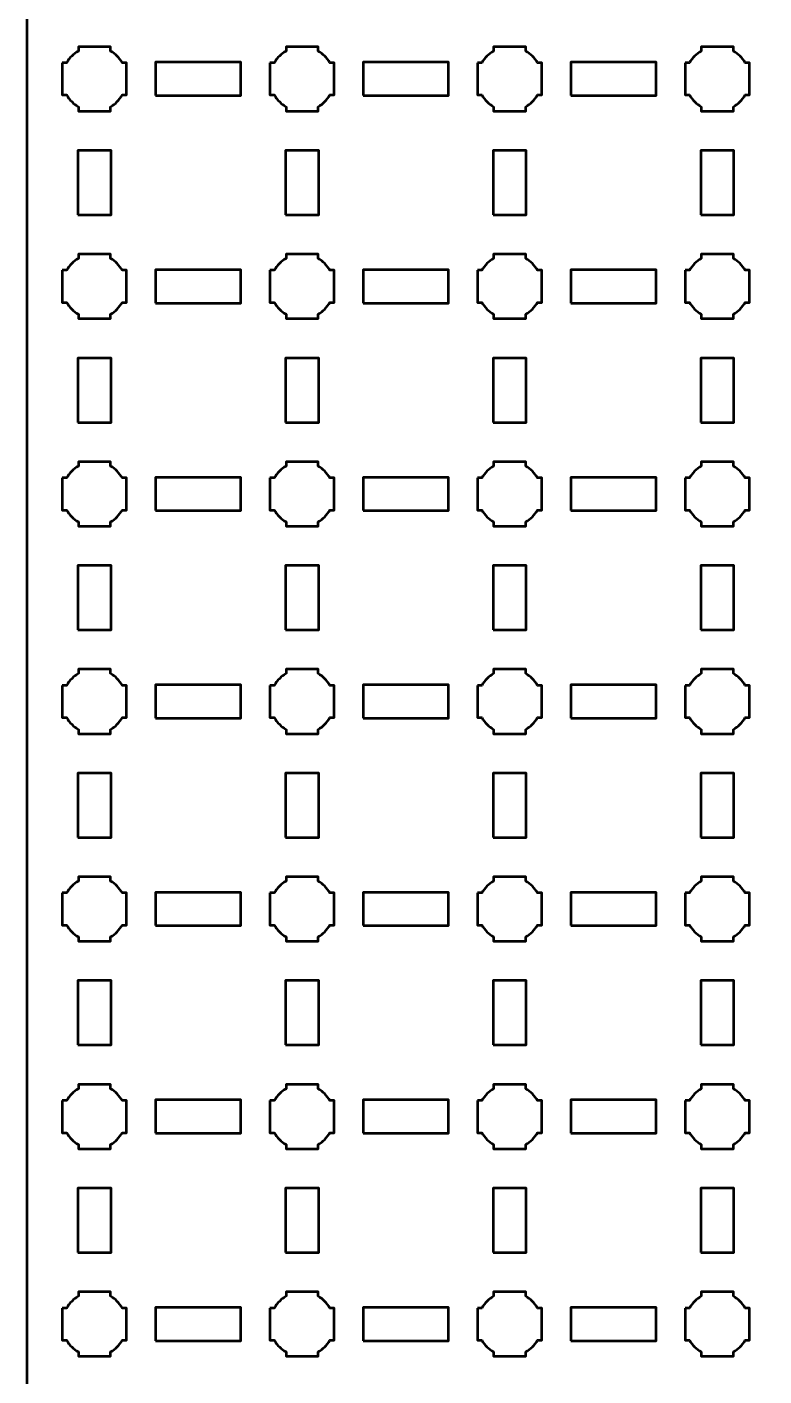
# Model space of a CAD drawing. Header units: centimetres. Extents: x -40.1 to 19.1, y -39.5 to 9.8.
# Drawn here: x -40.15 to -33.05, y -15.35 to -2.35 of the extents above; entities that cross this region are included whole.
import ezdxf

# ---------------------------------------------------------------- set-up
doc = ezdxf.new("R2010")
doc.units = ezdxf.units.CM
doc.header["$MEASUREMENT"] = 0
doc.layers.add('Layer 1', color=7, linetype='Continuous')

msp = doc.modelspace()

# ---------------------------------------------------------------- linework, layer by layer
at = {"layer": 'Layer 1', "color": 250, "lineweight": 53}
for points in [[(-38.91094, -3.01), (-38.08906, -3.01), (-38.08906, -2.69), (-38.91094, -2.69), (-38.91094, -3.01)], [(-36.91094, -3.01), (-36.08906, -3.01), (-36.08906, -2.69), (-36.91094, -2.69), (-36.91094, -3.01)], [(-34.91094, -3.01), (-34.08906, -3.01), (-34.08906, -2.69), (-34.91094, -2.69), (-34.91094, -3.01)], [(-39.66, -4.16), (-39.34, -4.16), (-39.34, -3.54), (-39.66, -3.54), (-39.66, -4.16)], [(-37.66, -4.16), (-37.34, -4.16), (-37.34, -3.54), (-37.66, -3.54), (-37.66, -4.16)], [(-35.66, -4.16), (-35.34, -4.16), (-35.34, -3.54), (-35.66, -3.54), (-35.66, -4.16)], [(-33.66, -4.16), (-33.34, -4.16), (-33.34, -3.54), (-33.66, -3.54), (-33.66, -4.16)], [(-38.91094, -5.01), (-38.08906, -5.01), (-38.08906, -4.69), (-38.91094, -4.69), (-38.91094, -5.01)], [(-36.91094, -5.01), (-36.08906, -5.01), (-36.08906, -4.69), (-36.91094, -4.69), (-36.91094, -5.01)], [(-34.91094, -5.01), (-34.08906, -5.01), (-34.08906, -4.69), (-34.91094, -4.69), (-34.91094, -5.01)], [(-39.66, -6.16), (-39.34, -6.16), (-39.34, -5.54), (-39.66, -5.54), (-39.66, -6.16)], [(-37.66, -6.16), (-37.34, -6.16), (-37.34, -5.54), (-37.66, -5.54), (-37.66, -6.16)], [(-35.66, -6.16), (-35.34, -6.16), (-35.34, -5.54), (-35.66, -5.54), (-35.66, -6.16)], [(-33.66, -6.16), (-33.34, -6.16), (-33.34, -5.54), (-33.66, -5.54), (-33.66, -6.16)], [(-38.91094, -7.01), (-38.08906, -7.01), (-38.08906, -6.69), (-38.91094, -6.69), (-38.91094, -7.01)], [(-36.91094, -7.01), (-36.08906, -7.01), (-36.08906, -6.69), (-36.91094, -6.69), (-36.91094, -7.01)], [(-34.91094, -7.01), (-34.08906, -7.01), (-34.08906, -6.69), (-34.91094, -6.69), (-34.91094, -7.01)], [(-39.66, -8.16), (-39.34, -8.16), (-39.34, -7.54), (-39.66, -7.54), (-39.66, -8.16)], [(-37.66, -8.16), (-37.34, -8.16), (-37.34, -7.54), (-37.66, -7.54), (-37.66, -8.16)], [(-35.66, -8.16), (-35.34, -8.16), (-35.34, -7.54), (-35.66, -7.54), (-35.66, -8.16)], [(-33.66, -8.16), (-33.34, -8.16), (-33.34, -7.54), (-33.66, -7.54), (-33.66, -8.16)], [(-38.91094, -9.01), (-38.08906, -9.01), (-38.08906, -8.69), (-38.91094, -8.69), (-38.91094, -9.01)], [(-36.91094, -9.01), (-36.08906, -9.01), (-36.08906, -8.69), (-36.91094, -8.69), (-36.91094, -9.01)], [(-34.91094, -9.01), (-34.08906, -9.01), (-34.08906, -8.69), (-34.91094, -8.69), (-34.91094, -9.01)], [(-39.66, -10.16), (-39.34, -10.16), (-39.34, -9.54), (-39.66, -9.54), (-39.66, -10.16)], [(-37.66, -10.16), (-37.34, -10.16), (-37.34, -9.54), (-37.66, -9.54), (-37.66, -10.16)], [(-35.66, -10.16), (-35.34, -10.16), (-35.34, -9.54), (-35.66, -9.54), (-35.66, -10.16)], [(-33.66, -10.16), (-33.34, -10.16), (-33.34, -9.54), (-33.66, -9.54), (-33.66, -10.16)], [(-38.91094, -11.01), (-38.08906, -11.01), (-38.08906, -10.69), (-38.91094, -10.69), (-38.91094, -11.01)], [(-36.91094, -11.01), (-36.08906, -11.01), (-36.08906, -10.69), (-36.91094, -10.69), (-36.91094, -11.01)], [(-34.91094, -11.01), (-34.08906, -11.01), (-34.08906, -10.69), (-34.91094, -10.69), (-34.91094, -11.01)], [(-39.66, -12.16), (-39.34, -12.16), (-39.34, -11.54), (-39.66, -11.54), (-39.66, -12.16)], [(-37.66, -12.16), (-37.34, -12.16), (-37.34, -11.54), (-37.66, -11.54), (-37.66, -12.16)], [(-35.66, -12.16), (-35.34, -12.16), (-35.34, -11.54), (-35.66, -11.54), (-35.66, -12.16)], [(-33.66, -12.16), (-33.34, -12.16), (-33.34, -11.54), (-33.66, -11.54), (-33.66, -12.16)], [(-38.91094, -13.01), (-38.08906, -13.01), (-38.08906, -12.69), (-38.91094, -12.69), (-38.91094, -13.01)], [(-36.91094, -13.01), (-36.08906, -13.01), (-36.08906, -12.69), (-36.91094, -12.69), (-36.91094, -13.01)], [(-34.91094, -13.01), (-34.08906, -13.01), (-34.08906, -12.69), (-34.91094, -12.69), (-34.91094, -13.01)], [(-39.66, -14.16), (-39.34, -14.16), (-39.34, -13.54), (-39.66, -13.54), (-39.66, -14.16)], [(-37.66, -14.16), (-37.34, -14.16), (-37.34, -13.54), (-37.66, -13.54), (-37.66, -14.16)], [(-35.66, -14.16), (-35.34, -14.16), (-35.34, -13.54), (-35.66, -13.54), (-35.66, -14.16)], [(-33.66, -14.16), (-33.34, -14.16), (-33.34, -13.54), (-33.66, -13.54), (-33.66, -14.16)], [(-38.91094, -15.01), (-38.08906, -15.01), (-38.08906, -14.69), (-38.91094, -14.69), (-38.91094, -15.01)], [(-36.91094, -15.01), (-36.08906, -15.01), (-36.08906, -14.69), (-36.91094, -14.69), (-36.91094, -15.01)], [(-34.91094, -15.01), (-34.08906, -15.01), (-34.08906, -14.69), (-34.91094, -14.69), (-34.91094, -15.01)]]:
    msp.add_lwpolyline(points, close=True, dxfattribs=at)
msp.add_open_spline([(-40.15, -39), (-40.15, -39), (-40.15, 9.3), (-40.15, 9.3), (-40.15, 9.3), (-40.15, 9.57609), (-39.92609, 9.8), (-39.65, 9.8), (-39.65, 9.8), (-39.65, 9.8), (18.65, 9.8), (18.65, 9.8), (18.65, 9.8), (18.92609, 9.8), (19.15, 9.57609), (19.15, 9.3), (19.15, 9.3), (19.15, 9.3), (19.15, -39), (19.15, -39), (19.15, -39), (19.15, -39.27609), (18.92609, -39.5), (18.65, -39.5), (18.65, -39.5), (18.65, -39.5), (-39.65, -39.5), (-39.65, -39.5), (-39.65, -39.5), (-39.92609, -39.5), (-40.15, -39.27609), (-40.15, -39)], degree=3, knots=[0, 0, 0, 0, 0.125, 0.125, 0.125, 0.125, 0.25, 0.25, 0.25, 0.25, 0.375, 0.375, 0.375, 0.375, 0.5, 0.5, 0.5, 0.5, 0.625, 0.625, 0.625, 0.625, 0.75, 0.75, 0.75, 0.75, 0.875, 0.875, 0.875, 0.875, 1, 1, 1, 1], dxfattribs=at)
at = {"layer": 'Layer 1', "lineweight": 53}
for points in [[(-39.81, -2.695), (-39.81, -2.695), (-39.76851, -2.695), (-39.76851, -2.695), (-39.76851, -2.695), (-39.74128, -2.64795), (-39.70205, -2.60872), (-39.655, -2.58149), (-39.655, -2.58149), (-39.655, -2.58149), (-39.655, -2.54), (-39.655, -2.54), (-39.655, -2.54), (-39.655, -2.54), (-39.5, -2.54), (-39.5, -2.54), (-39.5, -2.54), (-39.5, -2.54), (-39.345, -2.54), (-39.345, -2.54), (-39.345, -2.54), (-39.345, -2.54), (-39.345, -2.58149), (-39.345, -2.58149), (-39.345, -2.58149), (-39.29795, -2.60872), (-39.25872, -2.64795), (-39.23149, -2.695), (-39.23149, -2.695), (-39.23149, -2.695), (-39.19, -2.695), (-39.19, -2.695), (-39.19, -2.695), (-39.19, -2.695), (-39.19, -2.85), (-39.19, -2.85), (-39.19, -2.85), (-39.19, -2.85), (-39.19, -3.005), (-39.19, -3.005), (-39.19, -3.005), (-39.19, -3.005), (-39.23149, -3.005), (-39.23149, -3.005), (-39.23149, -3.005), (-39.25872, -3.05205), (-39.29795, -3.09128), (-39.345, -3.11851), (-39.345, -3.11851), (-39.345, -3.11851), (-39.345, -3.16), (-39.345, -3.16), (-39.345, -3.16), (-39.345, -3.16), (-39.5, -3.16), (-39.5, -3.16), (-39.5, -3.16), (-39.5, -3.16), (-39.655, -3.16), (-39.655, -3.16), (-39.655, -3.16), (-39.655, -3.16), (-39.655, -3.11851), (-39.655, -3.11851), (-39.655, -3.11851), (-39.70205, -3.09128), (-39.74128, -3.05205), (-39.76851, -3.005), (-39.76851, -3.005), (-39.76851, -3.005), (-39.81, -3.005), (-39.81, -3.005), (-39.81, -3.005), (-39.81, -3.005), (-39.81, -2.85), (-39.81, -2.85), (-39.81, -2.85), (-39.81, -2.85), (-39.81, -2.695), (-39.81, -2.695)], [(-37.81, -2.695), (-37.81, -2.695), (-37.76851, -2.695), (-37.76851, -2.695), (-37.76851, -2.695), (-37.74128, -2.64795), (-37.70205, -2.60872), (-37.655, -2.58149), (-37.655, -2.58149), (-37.655, -2.58149), (-37.655, -2.54), (-37.655, -2.54), (-37.655, -2.54), (-37.655, -2.54), (-37.5, -2.54), (-37.5, -2.54), (-37.5, -2.54), (-37.5, -2.54), (-37.345, -2.54), (-37.345, -2.54), (-37.345, -2.54), (-37.345, -2.54), (-37.345, -2.58149), (-37.345, -2.58149), (-37.345, -2.58149), (-37.29795, -2.60872), (-37.25872, -2.64795), (-37.23149, -2.695), (-37.23149, -2.695), (-37.23149, -2.695), (-37.19, -2.695), (-37.19, -2.695), (-37.19, -2.695), (-37.19, -2.695), (-37.19, -2.85), (-37.19, -2.85), (-37.19, -2.85), (-37.19, -2.85), (-37.19, -3.005), (-37.19, -3.005), (-37.19, -3.005), (-37.19, -3.005), (-37.23149, -3.005), (-37.23149, -3.005), (-37.23149, -3.005), (-37.25872, -3.05205), (-37.29795, -3.09128), (-37.345, -3.11851), (-37.345, -3.11851), (-37.345, -3.11851), (-37.345, -3.16), (-37.345, -3.16), (-37.345, -3.16), (-37.345, -3.16), (-37.5, -3.16), (-37.5, -3.16), (-37.5, -3.16), (-37.5, -3.16), (-37.655, -3.16), (-37.655, -3.16), (-37.655, -3.16), (-37.655, -3.16), (-37.655, -3.11851), (-37.655, -3.11851), (-37.655, -3.11851), (-37.70205, -3.09128), (-37.74128, -3.05205), (-37.76851, -3.005), (-37.76851, -3.005), (-37.76851, -3.005), (-37.81, -3.005), (-37.81, -3.005), (-37.81, -3.005), (-37.81, -3.005), (-37.81, -2.85), (-37.81, -2.85), (-37.81, -2.85), (-37.81, -2.85), (-37.81, -2.695), (-37.81, -2.695)], [(-35.81, -2.695), (-35.81, -2.695), (-35.76851, -2.695), (-35.76851, -2.695), (-35.76851, -2.695), (-35.74128, -2.64795), (-35.70205, -2.60872), (-35.655, -2.58149), (-35.655, -2.58149), (-35.655, -2.58149), (-35.655, -2.54), (-35.655, -2.54), (-35.655, -2.54), (-35.655, -2.54), (-35.5, -2.54), (-35.5, -2.54), (-35.5, -2.54), (-35.5, -2.54), (-35.345, -2.54), (-35.345, -2.54), (-35.345, -2.54), (-35.345, -2.54), (-35.345, -2.58149), (-35.345, -2.58149), (-35.345, -2.58149), (-35.29795, -2.60872), (-35.25872, -2.64795), (-35.23149, -2.695), (-35.23149, -2.695), (-35.23149, -2.695), (-35.19, -2.695), (-35.19, -2.695), (-35.19, -2.695), (-35.19, -2.695), (-35.19, -2.85), (-35.19, -2.85), (-35.19, -2.85), (-35.19, -2.85), (-35.19, -3.005), (-35.19, -3.005), (-35.19, -3.005), (-35.19, -3.005), (-35.23149, -3.005), (-35.23149, -3.005), (-35.23149, -3.005), (-35.25872, -3.05205), (-35.29795, -3.09128), (-35.345, -3.11851), (-35.345, -3.11851), (-35.345, -3.11851), (-35.345, -3.16), (-35.345, -3.16), (-35.345, -3.16), (-35.345, -3.16), (-35.5, -3.16), (-35.5, -3.16), (-35.5, -3.16), (-35.5, -3.16), (-35.655, -3.16), (-35.655, -3.16), (-35.655, -3.16), (-35.655, -3.16), (-35.655, -3.11851), (-35.655, -3.11851), (-35.655, -3.11851), (-35.70205, -3.09128), (-35.74128, -3.05205), (-35.76851, -3.005), (-35.76851, -3.005), (-35.76851, -3.005), (-35.81, -3.005), (-35.81, -3.005), (-35.81, -3.005), (-35.81, -3.005), (-35.81, -2.85), (-35.81, -2.85), (-35.81, -2.85), (-35.81, -2.85), (-35.81, -2.695), (-35.81, -2.695)], [(-33.81, -2.695), (-33.81, -2.695), (-33.76851, -2.695), (-33.76851, -2.695), (-33.76851, -2.695), (-33.74128, -2.64795), (-33.70205, -2.60872), (-33.655, -2.58149), (-33.655, -2.58149), (-33.655, -2.58149), (-33.655, -2.54), (-33.655, -2.54), (-33.655, -2.54), (-33.655, -2.54), (-33.5, -2.54), (-33.5, -2.54), (-33.5, -2.54), (-33.5, -2.54), (-33.345, -2.54), (-33.345, -2.54), (-33.345, -2.54), (-33.345, -2.54), (-33.345, -2.58149), (-33.345, -2.58149), (-33.345, -2.58149), (-33.29795, -2.60872), (-33.25872, -2.64795), (-33.23149, -2.695), (-33.23149, -2.695), (-33.23149, -2.695), (-33.19, -2.695), (-33.19, -2.695), (-33.19, -2.695), (-33.19, -2.695), (-33.19, -2.85), (-33.19, -2.85), (-33.19, -2.85), (-33.19, -2.85), (-33.19, -3.005), (-33.19, -3.005), (-33.19, -3.005), (-33.19, -3.005), (-33.23149, -3.005), (-33.23149, -3.005), (-33.23149, -3.005), (-33.25872, -3.05205), (-33.29795, -3.09128), (-33.345, -3.11851), (-33.345, -3.11851), (-33.345, -3.11851), (-33.345, -3.16), (-33.345, -3.16), (-33.345, -3.16), (-33.345, -3.16), (-33.5, -3.16), (-33.5, -3.16), (-33.5, -3.16), (-33.5, -3.16), (-33.655, -3.16), (-33.655, -3.16), (-33.655, -3.16), (-33.655, -3.16), (-33.655, -3.11851), (-33.655, -3.11851), (-33.655, -3.11851), (-33.70205, -3.09128), (-33.74128, -3.05205), (-33.76851, -3.005), (-33.76851, -3.005), (-33.76851, -3.005), (-33.81, -3.005), (-33.81, -3.005), (-33.81, -3.005), (-33.81, -3.005), (-33.81, -2.85), (-33.81, -2.85), (-33.81, -2.85), (-33.81, -2.85), (-33.81, -2.695), (-33.81, -2.695)], [(-39.81, -4.695), (-39.81, -4.695), (-39.76851, -4.695), (-39.76851, -4.695), (-39.76851, -4.695), (-39.74128, -4.64795), (-39.70205, -4.60872), (-39.655, -4.58149), (-39.655, -4.58149), (-39.655, -4.58149), (-39.655, -4.54), (-39.655, -4.54), (-39.655, -4.54), (-39.655, -4.54), (-39.5, -4.54), (-39.5, -4.54), (-39.5, -4.54), (-39.5, -4.54), (-39.345, -4.54), (-39.345, -4.54), (-39.345, -4.54), (-39.345, -4.54), (-39.345, -4.58149), (-39.345, -4.58149), (-39.345, -4.58149), (-39.29795, -4.60872), (-39.25872, -4.64795), (-39.23149, -4.695), (-39.23149, -4.695), (-39.23149, -4.695), (-39.19, -4.695), (-39.19, -4.695), (-39.19, -4.695), (-39.19, -4.695), (-39.19, -4.85), (-39.19, -4.85), (-39.19, -4.85), (-39.19, -4.85), (-39.19, -5.005), (-39.19, -5.005), (-39.19, -5.005), (-39.19, -5.005), (-39.23149, -5.005), (-39.23149, -5.005), (-39.23149, -5.005), (-39.25872, -5.05205), (-39.29795, -5.09128), (-39.345, -5.11851), (-39.345, -5.11851), (-39.345, -5.11851), (-39.345, -5.16), (-39.345, -5.16), (-39.345, -5.16), (-39.345, -5.16), (-39.5, -5.16), (-39.5, -5.16), (-39.5, -5.16), (-39.5, -5.16), (-39.655, -5.16), (-39.655, -5.16), (-39.655, -5.16), (-39.655, -5.16), (-39.655, -5.11851), (-39.655, -5.11851), (-39.655, -5.11851), (-39.70205, -5.09128), (-39.74128, -5.05205), (-39.76851, -5.005), (-39.76851, -5.005), (-39.76851, -5.005), (-39.81, -5.005), (-39.81, -5.005), (-39.81, -5.005), (-39.81, -5.005), (-39.81, -4.85), (-39.81, -4.85), (-39.81, -4.85), (-39.81, -4.85), (-39.81, -4.695), (-39.81, -4.695)], [(-37.81, -4.695), (-37.81, -4.695), (-37.76851, -4.695), (-37.76851, -4.695), (-37.76851, -4.695), (-37.74128, -4.64795), (-37.70205, -4.60872), (-37.655, -4.58149), (-37.655, -4.58149), (-37.655, -4.58149), (-37.655, -4.54), (-37.655, -4.54), (-37.655, -4.54), (-37.655, -4.54), (-37.5, -4.54), (-37.5, -4.54), (-37.5, -4.54), (-37.5, -4.54), (-37.345, -4.54), (-37.345, -4.54), (-37.345, -4.54), (-37.345, -4.54), (-37.345, -4.58149), (-37.345, -4.58149), (-37.345, -4.58149), (-37.29795, -4.60872), (-37.25872, -4.64795), (-37.23149, -4.695), (-37.23149, -4.695), (-37.23149, -4.695), (-37.19, -4.695), (-37.19, -4.695), (-37.19, -4.695), (-37.19, -4.695), (-37.19, -4.85), (-37.19, -4.85), (-37.19, -4.85), (-37.19, -4.85), (-37.19, -5.005), (-37.19, -5.005), (-37.19, -5.005), (-37.19, -5.005), (-37.23149, -5.005), (-37.23149, -5.005), (-37.23149, -5.005), (-37.25872, -5.05205), (-37.29795, -5.09128), (-37.345, -5.11851), (-37.345, -5.11851), (-37.345, -5.11851), (-37.345, -5.16), (-37.345, -5.16), (-37.345, -5.16), (-37.345, -5.16), (-37.5, -5.16), (-37.5, -5.16), (-37.5, -5.16), (-37.5, -5.16), (-37.655, -5.16), (-37.655, -5.16), (-37.655, -5.16), (-37.655, -5.16), (-37.655, -5.11851), (-37.655, -5.11851), (-37.655, -5.11851), (-37.70205, -5.09128), (-37.74128, -5.05205), (-37.76851, -5.005), (-37.76851, -5.005), (-37.76851, -5.005), (-37.81, -5.005), (-37.81, -5.005), (-37.81, -5.005), (-37.81, -5.005), (-37.81, -4.85), (-37.81, -4.85), (-37.81, -4.85), (-37.81, -4.85), (-37.81, -4.695), (-37.81, -4.695)], [(-35.81, -4.695), (-35.81, -4.695), (-35.76851, -4.695), (-35.76851, -4.695), (-35.76851, -4.695), (-35.74128, -4.64795), (-35.70205, -4.60872), (-35.655, -4.58149), (-35.655, -4.58149), (-35.655, -4.58149), (-35.655, -4.54), (-35.655, -4.54), (-35.655, -4.54), (-35.655, -4.54), (-35.5, -4.54), (-35.5, -4.54), (-35.5, -4.54), (-35.5, -4.54), (-35.345, -4.54), (-35.345, -4.54), (-35.345, -4.54), (-35.345, -4.54), (-35.345, -4.58149), (-35.345, -4.58149), (-35.345, -4.58149), (-35.29795, -4.60872), (-35.25872, -4.64795), (-35.23149, -4.695), (-35.23149, -4.695), (-35.23149, -4.695), (-35.19, -4.695), (-35.19, -4.695), (-35.19, -4.695), (-35.19, -4.695), (-35.19, -4.85), (-35.19, -4.85), (-35.19, -4.85), (-35.19, -4.85), (-35.19, -5.005), (-35.19, -5.005), (-35.19, -5.005), (-35.19, -5.005), (-35.23149, -5.005), (-35.23149, -5.005), (-35.23149, -5.005), (-35.25872, -5.05205), (-35.29795, -5.09128), (-35.345, -5.11851), (-35.345, -5.11851), (-35.345, -5.11851), (-35.345, -5.16), (-35.345, -5.16), (-35.345, -5.16), (-35.345, -5.16), (-35.5, -5.16), (-35.5, -5.16), (-35.5, -5.16), (-35.5, -5.16), (-35.655, -5.16), (-35.655, -5.16), (-35.655, -5.16), (-35.655, -5.16), (-35.655, -5.11851), (-35.655, -5.11851), (-35.655, -5.11851), (-35.70205, -5.09128), (-35.74128, -5.05205), (-35.76851, -5.005), (-35.76851, -5.005), (-35.76851, -5.005), (-35.81, -5.005), (-35.81, -5.005), (-35.81, -5.005), (-35.81, -5.005), (-35.81, -4.85), (-35.81, -4.85), (-35.81, -4.85), (-35.81, -4.85), (-35.81, -4.695), (-35.81, -4.695)], [(-33.81, -4.695), (-33.81, -4.695), (-33.76851, -4.695), (-33.76851, -4.695), (-33.76851, -4.695), (-33.74128, -4.64795), (-33.70205, -4.60872), (-33.655, -4.58149), (-33.655, -4.58149), (-33.655, -4.58149), (-33.655, -4.54), (-33.655, -4.54), (-33.655, -4.54), (-33.655, -4.54), (-33.5, -4.54), (-33.5, -4.54), (-33.5, -4.54), (-33.5, -4.54), (-33.345, -4.54), (-33.345, -4.54), (-33.345, -4.54), (-33.345, -4.54), (-33.345, -4.58149), (-33.345, -4.58149), (-33.345, -4.58149), (-33.29795, -4.60872), (-33.25872, -4.64795), (-33.23149, -4.695), (-33.23149, -4.695), (-33.23149, -4.695), (-33.19, -4.695), (-33.19, -4.695), (-33.19, -4.695), (-33.19, -4.695), (-33.19, -4.85), (-33.19, -4.85), (-33.19, -4.85), (-33.19, -4.85), (-33.19, -5.005), (-33.19, -5.005), (-33.19, -5.005), (-33.19, -5.005), (-33.23149, -5.005), (-33.23149, -5.005), (-33.23149, -5.005), (-33.25872, -5.05205), (-33.29795, -5.09128), (-33.345, -5.11851), (-33.345, -5.11851), (-33.345, -5.11851), (-33.345, -5.16), (-33.345, -5.16), (-33.345, -5.16), (-33.345, -5.16), (-33.5, -5.16), (-33.5, -5.16), (-33.5, -5.16), (-33.5, -5.16), (-33.655, -5.16), (-33.655, -5.16), (-33.655, -5.16), (-33.655, -5.16), (-33.655, -5.11851), (-33.655, -5.11851), (-33.655, -5.11851), (-33.70205, -5.09128), (-33.74128, -5.05205), (-33.76851, -5.005), (-33.76851, -5.005), (-33.76851, -5.005), (-33.81, -5.005), (-33.81, -5.005), (-33.81, -5.005), (-33.81, -5.005), (-33.81, -4.85), (-33.81, -4.85), (-33.81, -4.85), (-33.81, -4.85), (-33.81, -4.695), (-33.81, -4.695)], [(-39.81, -6.695), (-39.81, -6.695), (-39.76851, -6.695), (-39.76851, -6.695), (-39.76851, -6.695), (-39.74128, -6.64795), (-39.70205, -6.60872), (-39.655, -6.58149), (-39.655, -6.58149), (-39.655, -6.58149), (-39.655, -6.54), (-39.655, -6.54), (-39.655, -6.54), (-39.655, -6.54), (-39.5, -6.54), (-39.5, -6.54), (-39.5, -6.54), (-39.5, -6.54), (-39.345, -6.54), (-39.345, -6.54), (-39.345, -6.54), (-39.345, -6.54), (-39.345, -6.58149), (-39.345, -6.58149), (-39.345, -6.58149), (-39.29795, -6.60872), (-39.25872, -6.64795), (-39.23149, -6.695), (-39.23149, -6.695), (-39.23149, -6.695), (-39.19, -6.695), (-39.19, -6.695), (-39.19, -6.695), (-39.19, -6.695), (-39.19, -6.85), (-39.19, -6.85), (-39.19, -6.85), (-39.19, -6.85), (-39.19, -7.005), (-39.19, -7.005), (-39.19, -7.005), (-39.19, -7.005), (-39.23149, -7.005), (-39.23149, -7.005), (-39.23149, -7.005), (-39.25872, -7.05205), (-39.29795, -7.09128), (-39.345, -7.11851), (-39.345, -7.11851), (-39.345, -7.11851), (-39.345, -7.16), (-39.345, -7.16), (-39.345, -7.16), (-39.345, -7.16), (-39.5, -7.16), (-39.5, -7.16), (-39.5, -7.16), (-39.5, -7.16), (-39.655, -7.16), (-39.655, -7.16), (-39.655, -7.16), (-39.655, -7.16), (-39.655, -7.11851), (-39.655, -7.11851), (-39.655, -7.11851), (-39.70205, -7.09128), (-39.74128, -7.05205), (-39.76851, -7.005), (-39.76851, -7.005), (-39.76851, -7.005), (-39.81, -7.005), (-39.81, -7.005), (-39.81, -7.005), (-39.81, -7.005), (-39.81, -6.85), (-39.81, -6.85), (-39.81, -6.85), (-39.81, -6.85), (-39.81, -6.695), (-39.81, -6.695)], [(-37.81, -6.695), (-37.81, -6.695), (-37.76851, -6.695), (-37.76851, -6.695), (-37.76851, -6.695), (-37.74128, -6.64795), (-37.70205, -6.60872), (-37.655, -6.58149), (-37.655, -6.58149), (-37.655, -6.58149), (-37.655, -6.54), (-37.655, -6.54), (-37.655, -6.54), (-37.655, -6.54), (-37.5, -6.54), (-37.5, -6.54), (-37.5, -6.54), (-37.5, -6.54), (-37.345, -6.54), (-37.345, -6.54), (-37.345, -6.54), (-37.345, -6.54), (-37.345, -6.58149), (-37.345, -6.58149), (-37.345, -6.58149), (-37.29795, -6.60872), (-37.25872, -6.64795), (-37.23149, -6.695), (-37.23149, -6.695), (-37.23149, -6.695), (-37.19, -6.695), (-37.19, -6.695), (-37.19, -6.695), (-37.19, -6.695), (-37.19, -6.85), (-37.19, -6.85), (-37.19, -6.85), (-37.19, -6.85), (-37.19, -7.005), (-37.19, -7.005), (-37.19, -7.005), (-37.19, -7.005), (-37.23149, -7.005), (-37.23149, -7.005), (-37.23149, -7.005), (-37.25872, -7.05205), (-37.29795, -7.09128), (-37.345, -7.11851), (-37.345, -7.11851), (-37.345, -7.11851), (-37.345, -7.16), (-37.345, -7.16), (-37.345, -7.16), (-37.345, -7.16), (-37.5, -7.16), (-37.5, -7.16), (-37.5, -7.16), (-37.5, -7.16), (-37.655, -7.16), (-37.655, -7.16), (-37.655, -7.16), (-37.655, -7.16), (-37.655, -7.11851), (-37.655, -7.11851), (-37.655, -7.11851), (-37.70205, -7.09128), (-37.74128, -7.05205), (-37.76851, -7.005), (-37.76851, -7.005), (-37.76851, -7.005), (-37.81, -7.005), (-37.81, -7.005), (-37.81, -7.005), (-37.81, -7.005), (-37.81, -6.85), (-37.81, -6.85), (-37.81, -6.85), (-37.81, -6.85), (-37.81, -6.695), (-37.81, -6.695)], [(-35.81, -6.695), (-35.81, -6.695), (-35.76851, -6.695), (-35.76851, -6.695), (-35.76851, -6.695), (-35.74128, -6.64795), (-35.70205, -6.60872), (-35.655, -6.58149), (-35.655, -6.58149), (-35.655, -6.58149), (-35.655, -6.54), (-35.655, -6.54), (-35.655, -6.54), (-35.655, -6.54), (-35.5, -6.54), (-35.5, -6.54), (-35.5, -6.54), (-35.5, -6.54), (-35.345, -6.54), (-35.345, -6.54), (-35.345, -6.54), (-35.345, -6.54), (-35.345, -6.58149), (-35.345, -6.58149), (-35.345, -6.58149), (-35.29795, -6.60872), (-35.25872, -6.64795), (-35.23149, -6.695), (-35.23149, -6.695), (-35.23149, -6.695), (-35.19, -6.695), (-35.19, -6.695), (-35.19, -6.695), (-35.19, -6.695), (-35.19, -6.85), (-35.19, -6.85), (-35.19, -6.85), (-35.19, -6.85), (-35.19, -7.005), (-35.19, -7.005), (-35.19, -7.005), (-35.19, -7.005), (-35.23149, -7.005), (-35.23149, -7.005), (-35.23149, -7.005), (-35.25872, -7.05205), (-35.29795, -7.09128), (-35.345, -7.11851), (-35.345, -7.11851), (-35.345, -7.11851), (-35.345, -7.16), (-35.345, -7.16), (-35.345, -7.16), (-35.345, -7.16), (-35.5, -7.16), (-35.5, -7.16), (-35.5, -7.16), (-35.5, -7.16), (-35.655, -7.16), (-35.655, -7.16), (-35.655, -7.16), (-35.655, -7.16), (-35.655, -7.11851), (-35.655, -7.11851), (-35.655, -7.11851), (-35.70205, -7.09128), (-35.74128, -7.05205), (-35.76851, -7.005), (-35.76851, -7.005), (-35.76851, -7.005), (-35.81, -7.005), (-35.81, -7.005), (-35.81, -7.005), (-35.81, -7.005), (-35.81, -6.85), (-35.81, -6.85), (-35.81, -6.85), (-35.81, -6.85), (-35.81, -6.695), (-35.81, -6.695)], [(-33.81, -6.695), (-33.81, -6.695), (-33.76851, -6.695), (-33.76851, -6.695), (-33.76851, -6.695), (-33.74128, -6.64795), (-33.70205, -6.60872), (-33.655, -6.58149), (-33.655, -6.58149), (-33.655, -6.58149), (-33.655, -6.54), (-33.655, -6.54), (-33.655, -6.54), (-33.655, -6.54), (-33.5, -6.54), (-33.5, -6.54), (-33.5, -6.54), (-33.5, -6.54), (-33.345, -6.54), (-33.345, -6.54), (-33.345, -6.54), (-33.345, -6.54), (-33.345, -6.58149), (-33.345, -6.58149), (-33.345, -6.58149), (-33.29795, -6.60872), (-33.25872, -6.64795), (-33.23149, -6.695), (-33.23149, -6.695), (-33.23149, -6.695), (-33.19, -6.695), (-33.19, -6.695), (-33.19, -6.695), (-33.19, -6.695), (-33.19, -6.85), (-33.19, -6.85), (-33.19, -6.85), (-33.19, -6.85), (-33.19, -7.005), (-33.19, -7.005), (-33.19, -7.005), (-33.19, -7.005), (-33.23149, -7.005), (-33.23149, -7.005), (-33.23149, -7.005), (-33.25872, -7.05205), (-33.29795, -7.09128), (-33.345, -7.11851), (-33.345, -7.11851), (-33.345, -7.11851), (-33.345, -7.16), (-33.345, -7.16), (-33.345, -7.16), (-33.345, -7.16), (-33.5, -7.16), (-33.5, -7.16), (-33.5, -7.16), (-33.5, -7.16), (-33.655, -7.16), (-33.655, -7.16), (-33.655, -7.16), (-33.655, -7.16), (-33.655, -7.11851), (-33.655, -7.11851), (-33.655, -7.11851), (-33.70205, -7.09128), (-33.74128, -7.05205), (-33.76851, -7.005), (-33.76851, -7.005), (-33.76851, -7.005), (-33.81, -7.005), (-33.81, -7.005), (-33.81, -7.005), (-33.81, -7.005), (-33.81, -6.85), (-33.81, -6.85), (-33.81, -6.85), (-33.81, -6.85), (-33.81, -6.695), (-33.81, -6.695)], [(-39.81, -8.695), (-39.81, -8.695), (-39.76851, -8.695), (-39.76851, -8.695), (-39.76851, -8.695), (-39.74128, -8.64795), (-39.70205, -8.60872), (-39.655, -8.58149), (-39.655, -8.58149), (-39.655, -8.58149), (-39.655, -8.54), (-39.655, -8.54), (-39.655, -8.54), (-39.655, -8.54), (-39.5, -8.54), (-39.5, -8.54), (-39.5, -8.54), (-39.5, -8.54), (-39.345, -8.54), (-39.345, -8.54), (-39.345, -8.54), (-39.345, -8.54), (-39.345, -8.58149), (-39.345, -8.58149), (-39.345, -8.58149), (-39.29795, -8.60872), (-39.25872, -8.64795), (-39.23149, -8.695), (-39.23149, -8.695), (-39.23149, -8.695), (-39.19, -8.695), (-39.19, -8.695), (-39.19, -8.695), (-39.19, -8.695), (-39.19, -8.85), (-39.19, -8.85), (-39.19, -8.85), (-39.19, -8.85), (-39.19, -9.005), (-39.19, -9.005), (-39.19, -9.005), (-39.19, -9.005), (-39.23149, -9.005), (-39.23149, -9.005), (-39.23149, -9.005), (-39.25872, -9.05205), (-39.29795, -9.09128), (-39.345, -9.11851), (-39.345, -9.11851), (-39.345, -9.11851), (-39.345, -9.16), (-39.345, -9.16), (-39.345, -9.16), (-39.345, -9.16), (-39.5, -9.16), (-39.5, -9.16), (-39.5, -9.16), (-39.5, -9.16), (-39.655, -9.16), (-39.655, -9.16), (-39.655, -9.16), (-39.655, -9.16), (-39.655, -9.11851), (-39.655, -9.11851), (-39.655, -9.11851), (-39.70205, -9.09128), (-39.74128, -9.05205), (-39.76851, -9.005), (-39.76851, -9.005), (-39.76851, -9.005), (-39.81, -9.005), (-39.81, -9.005), (-39.81, -9.005), (-39.81, -9.005), (-39.81, -8.85), (-39.81, -8.85), (-39.81, -8.85), (-39.81, -8.85), (-39.81, -8.695), (-39.81, -8.695)], [(-37.81, -8.695), (-37.81, -8.695), (-37.76851, -8.695), (-37.76851, -8.695), (-37.76851, -8.695), (-37.74128, -8.64795), (-37.70205, -8.60872), (-37.655, -8.58149), (-37.655, -8.58149), (-37.655, -8.58149), (-37.655, -8.54), (-37.655, -8.54), (-37.655, -8.54), (-37.655, -8.54), (-37.5, -8.54), (-37.5, -8.54), (-37.5, -8.54), (-37.5, -8.54), (-37.345, -8.54), (-37.345, -8.54), (-37.345, -8.54), (-37.345, -8.54), (-37.345, -8.58149), (-37.345, -8.58149), (-37.345, -8.58149), (-37.29795, -8.60872), (-37.25872, -8.64795), (-37.23149, -8.695), (-37.23149, -8.695), (-37.23149, -8.695), (-37.19, -8.695), (-37.19, -8.695), (-37.19, -8.695), (-37.19, -8.695), (-37.19, -8.85), (-37.19, -8.85), (-37.19, -8.85), (-37.19, -8.85), (-37.19, -9.005), (-37.19, -9.005), (-37.19, -9.005), (-37.19, -9.005), (-37.23149, -9.005), (-37.23149, -9.005), (-37.23149, -9.005), (-37.25872, -9.05205), (-37.29795, -9.09128), (-37.345, -9.11851), (-37.345, -9.11851), (-37.345, -9.11851), (-37.345, -9.16), (-37.345, -9.16), (-37.345, -9.16), (-37.345, -9.16), (-37.5, -9.16), (-37.5, -9.16), (-37.5, -9.16), (-37.5, -9.16), (-37.655, -9.16), (-37.655, -9.16), (-37.655, -9.16), (-37.655, -9.16), (-37.655, -9.11851), (-37.655, -9.11851), (-37.655, -9.11851), (-37.70205, -9.09128), (-37.74128, -9.05205), (-37.76851, -9.005), (-37.76851, -9.005), (-37.76851, -9.005), (-37.81, -9.005), (-37.81, -9.005), (-37.81, -9.005), (-37.81, -9.005), (-37.81, -8.85), (-37.81, -8.85), (-37.81, -8.85), (-37.81, -8.85), (-37.81, -8.695), (-37.81, -8.695)], [(-35.81, -8.695), (-35.81, -8.695), (-35.76851, -8.695), (-35.76851, -8.695), (-35.76851, -8.695), (-35.74128, -8.64795), (-35.70205, -8.60872), (-35.655, -8.58149), (-35.655, -8.58149), (-35.655, -8.58149), (-35.655, -8.54), (-35.655, -8.54), (-35.655, -8.54), (-35.655, -8.54), (-35.5, -8.54), (-35.5, -8.54), (-35.5, -8.54), (-35.5, -8.54), (-35.345, -8.54), (-35.345, -8.54), (-35.345, -8.54), (-35.345, -8.54), (-35.345, -8.58149), (-35.345, -8.58149), (-35.345, -8.58149), (-35.29795, -8.60872), (-35.25872, -8.64795), (-35.23149, -8.695), (-35.23149, -8.695), (-35.23149, -8.695), (-35.19, -8.695), (-35.19, -8.695), (-35.19, -8.695), (-35.19, -8.695), (-35.19, -8.85), (-35.19, -8.85), (-35.19, -8.85), (-35.19, -8.85), (-35.19, -9.005), (-35.19, -9.005), (-35.19, -9.005), (-35.19, -9.005), (-35.23149, -9.005), (-35.23149, -9.005), (-35.23149, -9.005), (-35.25872, -9.05205), (-35.29795, -9.09128), (-35.345, -9.11851), (-35.345, -9.11851), (-35.345, -9.11851), (-35.345, -9.16), (-35.345, -9.16), (-35.345, -9.16), (-35.345, -9.16), (-35.5, -9.16), (-35.5, -9.16), (-35.5, -9.16), (-35.5, -9.16), (-35.655, -9.16), (-35.655, -9.16), (-35.655, -9.16), (-35.655, -9.16), (-35.655, -9.11851), (-35.655, -9.11851), (-35.655, -9.11851), (-35.70205, -9.09128), (-35.74128, -9.05205), (-35.76851, -9.005), (-35.76851, -9.005), (-35.76851, -9.005), (-35.81, -9.005), (-35.81, -9.005), (-35.81, -9.005), (-35.81, -9.005), (-35.81, -8.85), (-35.81, -8.85), (-35.81, -8.85), (-35.81, -8.85), (-35.81, -8.695), (-35.81, -8.695)], [(-33.81, -8.695), (-33.81, -8.695), (-33.76851, -8.695), (-33.76851, -8.695), (-33.76851, -8.695), (-33.74128, -8.64795), (-33.70205, -8.60872), (-33.655, -8.58149), (-33.655, -8.58149), (-33.655, -8.58149), (-33.655, -8.54), (-33.655, -8.54), (-33.655, -8.54), (-33.655, -8.54), (-33.5, -8.54), (-33.5, -8.54), (-33.5, -8.54), (-33.5, -8.54), (-33.345, -8.54), (-33.345, -8.54), (-33.345, -8.54), (-33.345, -8.54), (-33.345, -8.58149), (-33.345, -8.58149), (-33.345, -8.58149), (-33.29795, -8.60872), (-33.25872, -8.64795), (-33.23149, -8.695), (-33.23149, -8.695), (-33.23149, -8.695), (-33.19, -8.695), (-33.19, -8.695), (-33.19, -8.695), (-33.19, -8.695), (-33.19, -8.85), (-33.19, -8.85), (-33.19, -8.85), (-33.19, -8.85), (-33.19, -9.005), (-33.19, -9.005), (-33.19, -9.005), (-33.19, -9.005), (-33.23149, -9.005), (-33.23149, -9.005), (-33.23149, -9.005), (-33.25872, -9.05205), (-33.29795, -9.09128), (-33.345, -9.11851), (-33.345, -9.11851), (-33.345, -9.11851), (-33.345, -9.16), (-33.345, -9.16), (-33.345, -9.16), (-33.345, -9.16), (-33.5, -9.16), (-33.5, -9.16), (-33.5, -9.16), (-33.5, -9.16), (-33.655, -9.16), (-33.655, -9.16), (-33.655, -9.16), (-33.655, -9.16), (-33.655, -9.11851), (-33.655, -9.11851), (-33.655, -9.11851), (-33.70205, -9.09128), (-33.74128, -9.05205), (-33.76851, -9.005), (-33.76851, -9.005), (-33.76851, -9.005), (-33.81, -9.005), (-33.81, -9.005), (-33.81, -9.005), (-33.81, -9.005), (-33.81, -8.85), (-33.81, -8.85), (-33.81, -8.85), (-33.81, -8.85), (-33.81, -8.695), (-33.81, -8.695)], [(-39.81, -10.695), (-39.81, -10.695), (-39.76851, -10.695), (-39.76851, -10.695), (-39.76851, -10.695), (-39.74128, -10.64795), (-39.70205, -10.60872), (-39.655, -10.58149), (-39.655, -10.58149), (-39.655, -10.58149), (-39.655, -10.54), (-39.655, -10.54), (-39.655, -10.54), (-39.655, -10.54), (-39.5, -10.54), (-39.5, -10.54), (-39.5, -10.54), (-39.5, -10.54), (-39.345, -10.54), (-39.345, -10.54), (-39.345, -10.54), (-39.345, -10.54), (-39.345, -10.58149), (-39.345, -10.58149), (-39.345, -10.58149), (-39.29795, -10.60872), (-39.25872, -10.64795), (-39.23149, -10.695), (-39.23149, -10.695), (-39.23149, -10.695), (-39.19, -10.695), (-39.19, -10.695), (-39.19, -10.695), (-39.19, -10.695), (-39.19, -10.85), (-39.19, -10.85), (-39.19, -10.85), (-39.19, -10.85), (-39.19, -11.005), (-39.19, -11.005), (-39.19, -11.005), (-39.19, -11.005), (-39.23149, -11.005), (-39.23149, -11.005), (-39.23149, -11.005), (-39.25872, -11.05205), (-39.29795, -11.09128), (-39.345, -11.11851), (-39.345, -11.11851), (-39.345, -11.11851), (-39.345, -11.16), (-39.345, -11.16), (-39.345, -11.16), (-39.345, -11.16), (-39.5, -11.16), (-39.5, -11.16), (-39.5, -11.16), (-39.5, -11.16), (-39.655, -11.16), (-39.655, -11.16), (-39.655, -11.16), (-39.655, -11.16), (-39.655, -11.11851), (-39.655, -11.11851), (-39.655, -11.11851), (-39.70205, -11.09128), (-39.74128, -11.05205), (-39.76851, -11.005), (-39.76851, -11.005), (-39.76851, -11.005), (-39.81, -11.005), (-39.81, -11.005), (-39.81, -11.005), (-39.81, -11.005), (-39.81, -10.85), (-39.81, -10.85), (-39.81, -10.85), (-39.81, -10.85), (-39.81, -10.695), (-39.81, -10.695)], [(-37.81, -10.695), (-37.81, -10.695), (-37.76851, -10.695), (-37.76851, -10.695), (-37.76851, -10.695), (-37.74128, -10.64795), (-37.70205, -10.60872), (-37.655, -10.58149), (-37.655, -10.58149), (-37.655, -10.58149), (-37.655, -10.54), (-37.655, -10.54), (-37.655, -10.54), (-37.655, -10.54), (-37.5, -10.54), (-37.5, -10.54), (-37.5, -10.54), (-37.5, -10.54), (-37.345, -10.54), (-37.345, -10.54), (-37.345, -10.54), (-37.345, -10.54), (-37.345, -10.58149), (-37.345, -10.58149), (-37.345, -10.58149), (-37.29795, -10.60872), (-37.25872, -10.64795), (-37.23149, -10.695), (-37.23149, -10.695), (-37.23149, -10.695), (-37.19, -10.695), (-37.19, -10.695), (-37.19, -10.695), (-37.19, -10.695), (-37.19, -10.85), (-37.19, -10.85), (-37.19, -10.85), (-37.19, -10.85), (-37.19, -11.005), (-37.19, -11.005), (-37.19, -11.005), (-37.19, -11.005), (-37.23149, -11.005), (-37.23149, -11.005), (-37.23149, -11.005), (-37.25872, -11.05205), (-37.29795, -11.09128), (-37.345, -11.11851), (-37.345, -11.11851), (-37.345, -11.11851), (-37.345, -11.16), (-37.345, -11.16), (-37.345, -11.16), (-37.345, -11.16), (-37.5, -11.16), (-37.5, -11.16), (-37.5, -11.16), (-37.5, -11.16), (-37.655, -11.16), (-37.655, -11.16), (-37.655, -11.16), (-37.655, -11.16), (-37.655, -11.11851), (-37.655, -11.11851), (-37.655, -11.11851), (-37.70205, -11.09128), (-37.74128, -11.05205), (-37.76851, -11.005), (-37.76851, -11.005), (-37.76851, -11.005), (-37.81, -11.005), (-37.81, -11.005), (-37.81, -11.005), (-37.81, -11.005), (-37.81, -10.85), (-37.81, -10.85), (-37.81, -10.85), (-37.81, -10.85), (-37.81, -10.695), (-37.81, -10.695)], [(-35.81, -10.695), (-35.81, -10.695), (-35.76851, -10.695), (-35.76851, -10.695), (-35.76851, -10.695), (-35.74128, -10.64795), (-35.70205, -10.60872), (-35.655, -10.58149), (-35.655, -10.58149), (-35.655, -10.58149), (-35.655, -10.54), (-35.655, -10.54), (-35.655, -10.54), (-35.655, -10.54), (-35.5, -10.54), (-35.5, -10.54), (-35.5, -10.54), (-35.5, -10.54), (-35.345, -10.54), (-35.345, -10.54), (-35.345, -10.54), (-35.345, -10.54), (-35.345, -10.58149), (-35.345, -10.58149), (-35.345, -10.58149), (-35.29795, -10.60872), (-35.25872, -10.64795), (-35.23149, -10.695), (-35.23149, -10.695), (-35.23149, -10.695), (-35.19, -10.695), (-35.19, -10.695), (-35.19, -10.695), (-35.19, -10.695), (-35.19, -10.85), (-35.19, -10.85), (-35.19, -10.85), (-35.19, -10.85), (-35.19, -11.005), (-35.19, -11.005), (-35.19, -11.005), (-35.19, -11.005), (-35.23149, -11.005), (-35.23149, -11.005), (-35.23149, -11.005), (-35.25872, -11.05205), (-35.29795, -11.09128), (-35.345, -11.11851), (-35.345, -11.11851), (-35.345, -11.11851), (-35.345, -11.16), (-35.345, -11.16), (-35.345, -11.16), (-35.345, -11.16), (-35.5, -11.16), (-35.5, -11.16), (-35.5, -11.16), (-35.5, -11.16), (-35.655, -11.16), (-35.655, -11.16), (-35.655, -11.16), (-35.655, -11.16), (-35.655, -11.11851), (-35.655, -11.11851), (-35.655, -11.11851), (-35.70205, -11.09128), (-35.74128, -11.05205), (-35.76851, -11.005), (-35.76851, -11.005), (-35.76851, -11.005), (-35.81, -11.005), (-35.81, -11.005), (-35.81, -11.005), (-35.81, -11.005), (-35.81, -10.85), (-35.81, -10.85), (-35.81, -10.85), (-35.81, -10.85), (-35.81, -10.695), (-35.81, -10.695)], [(-33.81, -10.695), (-33.81, -10.695), (-33.76851, -10.695), (-33.76851, -10.695), (-33.76851, -10.695), (-33.74128, -10.64795), (-33.70205, -10.60872), (-33.655, -10.58149), (-33.655, -10.58149), (-33.655, -10.58149), (-33.655, -10.54), (-33.655, -10.54), (-33.655, -10.54), (-33.655, -10.54), (-33.5, -10.54), (-33.5, -10.54), (-33.5, -10.54), (-33.5, -10.54), (-33.345, -10.54), (-33.345, -10.54), (-33.345, -10.54), (-33.345, -10.54), (-33.345, -10.58149), (-33.345, -10.58149), (-33.345, -10.58149), (-33.29795, -10.60872), (-33.25872, -10.64795), (-33.23149, -10.695), (-33.23149, -10.695), (-33.23149, -10.695), (-33.19, -10.695), (-33.19, -10.695), (-33.19, -10.695), (-33.19, -10.695), (-33.19, -10.85), (-33.19, -10.85), (-33.19, -10.85), (-33.19, -10.85), (-33.19, -11.005), (-33.19, -11.005), (-33.19, -11.005), (-33.19, -11.005), (-33.23149, -11.005), (-33.23149, -11.005), (-33.23149, -11.005), (-33.25872, -11.05205), (-33.29795, -11.09128), (-33.345, -11.11851), (-33.345, -11.11851), (-33.345, -11.11851), (-33.345, -11.16), (-33.345, -11.16), (-33.345, -11.16), (-33.345, -11.16), (-33.5, -11.16), (-33.5, -11.16), (-33.5, -11.16), (-33.5, -11.16), (-33.655, -11.16), (-33.655, -11.16), (-33.655, -11.16), (-33.655, -11.16), (-33.655, -11.11851), (-33.655, -11.11851), (-33.655, -11.11851), (-33.70205, -11.09128), (-33.74128, -11.05205), (-33.76851, -11.005), (-33.76851, -11.005), (-33.76851, -11.005), (-33.81, -11.005), (-33.81, -11.005), (-33.81, -11.005), (-33.81, -11.005), (-33.81, -10.85), (-33.81, -10.85), (-33.81, -10.85), (-33.81, -10.85), (-33.81, -10.695), (-33.81, -10.695)], [(-39.81, -12.695), (-39.81, -12.695), (-39.76851, -12.695), (-39.76851, -12.695), (-39.76851, -12.695), (-39.74128, -12.64795), (-39.70205, -12.60872), (-39.655, -12.58149), (-39.655, -12.58149), (-39.655, -12.58149), (-39.655, -12.54), (-39.655, -12.54), (-39.655, -12.54), (-39.655, -12.54), (-39.5, -12.54), (-39.5, -12.54), (-39.5, -12.54), (-39.5, -12.54), (-39.345, -12.54), (-39.345, -12.54), (-39.345, -12.54), (-39.345, -12.54), (-39.345, -12.58149), (-39.345, -12.58149), (-39.345, -12.58149), (-39.29795, -12.60872), (-39.25872, -12.64795), (-39.23149, -12.695), (-39.23149, -12.695), (-39.23149, -12.695), (-39.19, -12.695), (-39.19, -12.695), (-39.19, -12.695), (-39.19, -12.695), (-39.19, -12.85), (-39.19, -12.85), (-39.19, -12.85), (-39.19, -12.85), (-39.19, -13.005), (-39.19, -13.005), (-39.19, -13.005), (-39.19, -13.005), (-39.23149, -13.005), (-39.23149, -13.005), (-39.23149, -13.005), (-39.25872, -13.05205), (-39.29795, -13.09128), (-39.345, -13.11851), (-39.345, -13.11851), (-39.345, -13.11851), (-39.345, -13.16), (-39.345, -13.16), (-39.345, -13.16), (-39.345, -13.16), (-39.5, -13.16), (-39.5, -13.16), (-39.5, -13.16), (-39.5, -13.16), (-39.655, -13.16), (-39.655, -13.16), (-39.655, -13.16), (-39.655, -13.16), (-39.655, -13.11851), (-39.655, -13.11851), (-39.655, -13.11851), (-39.70205, -13.09128), (-39.74128, -13.05205), (-39.76851, -13.005), (-39.76851, -13.005), (-39.76851, -13.005), (-39.81, -13.005), (-39.81, -13.005), (-39.81, -13.005), (-39.81, -13.005), (-39.81, -12.85), (-39.81, -12.85), (-39.81, -12.85), (-39.81, -12.85), (-39.81, -12.695), (-39.81, -12.695)], [(-37.81, -12.695), (-37.81, -12.695), (-37.76851, -12.695), (-37.76851, -12.695), (-37.76851, -12.695), (-37.74128, -12.64795), (-37.70205, -12.60872), (-37.655, -12.58149), (-37.655, -12.58149), (-37.655, -12.58149), (-37.655, -12.54), (-37.655, -12.54), (-37.655, -12.54), (-37.655, -12.54), (-37.5, -12.54), (-37.5, -12.54), (-37.5, -12.54), (-37.5, -12.54), (-37.345, -12.54), (-37.345, -12.54), (-37.345, -12.54), (-37.345, -12.54), (-37.345, -12.58149), (-37.345, -12.58149), (-37.345, -12.58149), (-37.29795, -12.60872), (-37.25872, -12.64795), (-37.23149, -12.695), (-37.23149, -12.695), (-37.23149, -12.695), (-37.19, -12.695), (-37.19, -12.695), (-37.19, -12.695), (-37.19, -12.695), (-37.19, -12.85), (-37.19, -12.85), (-37.19, -12.85), (-37.19, -12.85), (-37.19, -13.005), (-37.19, -13.005), (-37.19, -13.005), (-37.19, -13.005), (-37.23149, -13.005), (-37.23149, -13.005), (-37.23149, -13.005), (-37.25872, -13.05205), (-37.29795, -13.09128), (-37.345, -13.11851), (-37.345, -13.11851), (-37.345, -13.11851), (-37.345, -13.16), (-37.345, -13.16), (-37.345, -13.16), (-37.345, -13.16), (-37.5, -13.16), (-37.5, -13.16), (-37.5, -13.16), (-37.5, -13.16), (-37.655, -13.16), (-37.655, -13.16), (-37.655, -13.16), (-37.655, -13.16), (-37.655, -13.11851), (-37.655, -13.11851), (-37.655, -13.11851), (-37.70205, -13.09128), (-37.74128, -13.05205), (-37.76851, -13.005), (-37.76851, -13.005), (-37.76851, -13.005), (-37.81, -13.005), (-37.81, -13.005), (-37.81, -13.005), (-37.81, -13.005), (-37.81, -12.85), (-37.81, -12.85), (-37.81, -12.85), (-37.81, -12.85), (-37.81, -12.695), (-37.81, -12.695)], [(-35.81, -12.695), (-35.81, -12.695), (-35.76851, -12.695), (-35.76851, -12.695), (-35.76851, -12.695), (-35.74128, -12.64795), (-35.70205, -12.60872), (-35.655, -12.58149), (-35.655, -12.58149), (-35.655, -12.58149), (-35.655, -12.54), (-35.655, -12.54), (-35.655, -12.54), (-35.655, -12.54), (-35.5, -12.54), (-35.5, -12.54), (-35.5, -12.54), (-35.5, -12.54), (-35.345, -12.54), (-35.345, -12.54), (-35.345, -12.54), (-35.345, -12.54), (-35.345, -12.58149), (-35.345, -12.58149), (-35.345, -12.58149), (-35.29795, -12.60872), (-35.25872, -12.64795), (-35.23149, -12.695), (-35.23149, -12.695), (-35.23149, -12.695), (-35.19, -12.695), (-35.19, -12.695), (-35.19, -12.695), (-35.19, -12.695), (-35.19, -12.85), (-35.19, -12.85), (-35.19, -12.85), (-35.19, -12.85), (-35.19, -13.005), (-35.19, -13.005), (-35.19, -13.005), (-35.19, -13.005), (-35.23149, -13.005), (-35.23149, -13.005), (-35.23149, -13.005), (-35.25872, -13.05205), (-35.29795, -13.09128), (-35.345, -13.11851), (-35.345, -13.11851), (-35.345, -13.11851), (-35.345, -13.16), (-35.345, -13.16), (-35.345, -13.16), (-35.345, -13.16), (-35.5, -13.16), (-35.5, -13.16), (-35.5, -13.16), (-35.5, -13.16), (-35.655, -13.16), (-35.655, -13.16), (-35.655, -13.16), (-35.655, -13.16), (-35.655, -13.11851), (-35.655, -13.11851), (-35.655, -13.11851), (-35.70205, -13.09128), (-35.74128, -13.05205), (-35.76851, -13.005), (-35.76851, -13.005), (-35.76851, -13.005), (-35.81, -13.005), (-35.81, -13.005), (-35.81, -13.005), (-35.81, -13.005), (-35.81, -12.85), (-35.81, -12.85), (-35.81, -12.85), (-35.81, -12.85), (-35.81, -12.695), (-35.81, -12.695)], [(-33.81, -12.695), (-33.81, -12.695), (-33.76851, -12.695), (-33.76851, -12.695), (-33.76851, -12.695), (-33.74128, -12.64795), (-33.70205, -12.60872), (-33.655, -12.58149), (-33.655, -12.58149), (-33.655, -12.58149), (-33.655, -12.54), (-33.655, -12.54), (-33.655, -12.54), (-33.655, -12.54), (-33.5, -12.54), (-33.5, -12.54), (-33.5, -12.54), (-33.5, -12.54), (-33.345, -12.54), (-33.345, -12.54), (-33.345, -12.54), (-33.345, -12.54), (-33.345, -12.58149), (-33.345, -12.58149), (-33.345, -12.58149), (-33.29795, -12.60872), (-33.25872, -12.64795), (-33.23149, -12.695), (-33.23149, -12.695), (-33.23149, -12.695), (-33.19, -12.695), (-33.19, -12.695), (-33.19, -12.695), (-33.19, -12.695), (-33.19, -12.85), (-33.19, -12.85), (-33.19, -12.85), (-33.19, -12.85), (-33.19, -13.005), (-33.19, -13.005), (-33.19, -13.005), (-33.19, -13.005), (-33.23149, -13.005), (-33.23149, -13.005), (-33.23149, -13.005), (-33.25872, -13.05205), (-33.29795, -13.09128), (-33.345, -13.11851), (-33.345, -13.11851), (-33.345, -13.11851), (-33.345, -13.16), (-33.345, -13.16), (-33.345, -13.16), (-33.345, -13.16), (-33.5, -13.16), (-33.5, -13.16), (-33.5, -13.16), (-33.5, -13.16), (-33.655, -13.16), (-33.655, -13.16), (-33.655, -13.16), (-33.655, -13.16), (-33.655, -13.11851), (-33.655, -13.11851), (-33.655, -13.11851), (-33.70205, -13.09128), (-33.74128, -13.05205), (-33.76851, -13.005), (-33.76851, -13.005), (-33.76851, -13.005), (-33.81, -13.005), (-33.81, -13.005), (-33.81, -13.005), (-33.81, -13.005), (-33.81, -12.85), (-33.81, -12.85), (-33.81, -12.85), (-33.81, -12.85), (-33.81, -12.695), (-33.81, -12.695)], [(-39.81, -14.695), (-39.81, -14.695), (-39.76851, -14.695), (-39.76851, -14.695), (-39.76851, -14.695), (-39.74128, -14.64795), (-39.70205, -14.60872), (-39.655, -14.58149), (-39.655, -14.58149), (-39.655, -14.58149), (-39.655, -14.54), (-39.655, -14.54), (-39.655, -14.54), (-39.655, -14.54), (-39.5, -14.54), (-39.5, -14.54), (-39.5, -14.54), (-39.5, -14.54), (-39.345, -14.54), (-39.345, -14.54), (-39.345, -14.54), (-39.345, -14.54), (-39.345, -14.58149), (-39.345, -14.58149), (-39.345, -14.58149), (-39.29795, -14.60872), (-39.25872, -14.64795), (-39.23149, -14.695), (-39.23149, -14.695), (-39.23149, -14.695), (-39.19, -14.695), (-39.19, -14.695), (-39.19, -14.695), (-39.19, -14.695), (-39.19, -14.85), (-39.19, -14.85), (-39.19, -14.85), (-39.19, -14.85), (-39.19, -15.005), (-39.19, -15.005), (-39.19, -15.005), (-39.19, -15.005), (-39.23149, -15.005), (-39.23149, -15.005), (-39.23149, -15.005), (-39.25872, -15.05205), (-39.29795, -15.09128), (-39.345, -15.11851), (-39.345, -15.11851), (-39.345, -15.11851), (-39.345, -15.16), (-39.345, -15.16), (-39.345, -15.16), (-39.345, -15.16), (-39.5, -15.16), (-39.5, -15.16), (-39.5, -15.16), (-39.5, -15.16), (-39.655, -15.16), (-39.655, -15.16), (-39.655, -15.16), (-39.655, -15.16), (-39.655, -15.11851), (-39.655, -15.11851), (-39.655, -15.11851), (-39.70205, -15.09128), (-39.74128, -15.05205), (-39.76851, -15.005), (-39.76851, -15.005), (-39.76851, -15.005), (-39.81, -15.005), (-39.81, -15.005), (-39.81, -15.005), (-39.81, -15.005), (-39.81, -14.85), (-39.81, -14.85), (-39.81, -14.85), (-39.81, -14.85), (-39.81, -14.695), (-39.81, -14.695)], [(-37.81, -14.695), (-37.81, -14.695), (-37.76851, -14.695), (-37.76851, -14.695), (-37.76851, -14.695), (-37.74128, -14.64795), (-37.70205, -14.60872), (-37.655, -14.58149), (-37.655, -14.58149), (-37.655, -14.58149), (-37.655, -14.54), (-37.655, -14.54), (-37.655, -14.54), (-37.655, -14.54), (-37.5, -14.54), (-37.5, -14.54), (-37.5, -14.54), (-37.5, -14.54), (-37.345, -14.54), (-37.345, -14.54), (-37.345, -14.54), (-37.345, -14.54), (-37.345, -14.58149), (-37.345, -14.58149), (-37.345, -14.58149), (-37.29795, -14.60872), (-37.25872, -14.64795), (-37.23149, -14.695), (-37.23149, -14.695), (-37.23149, -14.695), (-37.19, -14.695), (-37.19, -14.695), (-37.19, -14.695), (-37.19, -14.695), (-37.19, -14.85), (-37.19, -14.85), (-37.19, -14.85), (-37.19, -14.85), (-37.19, -15.005), (-37.19, -15.005), (-37.19, -15.005), (-37.19, -15.005), (-37.23149, -15.005), (-37.23149, -15.005), (-37.23149, -15.005), (-37.25872, -15.05205), (-37.29795, -15.09128), (-37.345, -15.11851), (-37.345, -15.11851), (-37.345, -15.11851), (-37.345, -15.16), (-37.345, -15.16), (-37.345, -15.16), (-37.345, -15.16), (-37.5, -15.16), (-37.5, -15.16), (-37.5, -15.16), (-37.5, -15.16), (-37.655, -15.16), (-37.655, -15.16), (-37.655, -15.16), (-37.655, -15.16), (-37.655, -15.11851), (-37.655, -15.11851), (-37.655, -15.11851), (-37.70205, -15.09128), (-37.74128, -15.05205), (-37.76851, -15.005), (-37.76851, -15.005), (-37.76851, -15.005), (-37.81, -15.005), (-37.81, -15.005), (-37.81, -15.005), (-37.81, -15.005), (-37.81, -14.85), (-37.81, -14.85), (-37.81, -14.85), (-37.81, -14.85), (-37.81, -14.695), (-37.81, -14.695)], [(-35.81, -14.695), (-35.81, -14.695), (-35.76851, -14.695), (-35.76851, -14.695), (-35.76851, -14.695), (-35.74128, -14.64795), (-35.70205, -14.60872), (-35.655, -14.58149), (-35.655, -14.58149), (-35.655, -14.58149), (-35.655, -14.54), (-35.655, -14.54), (-35.655, -14.54), (-35.655, -14.54), (-35.5, -14.54), (-35.5, -14.54), (-35.5, -14.54), (-35.5, -14.54), (-35.345, -14.54), (-35.345, -14.54), (-35.345, -14.54), (-35.345, -14.54), (-35.345, -14.58149), (-35.345, -14.58149), (-35.345, -14.58149), (-35.29795, -14.60872), (-35.25872, -14.64795), (-35.23149, -14.695), (-35.23149, -14.695), (-35.23149, -14.695), (-35.19, -14.695), (-35.19, -14.695), (-35.19, -14.695), (-35.19, -14.695), (-35.19, -14.85), (-35.19, -14.85), (-35.19, -14.85), (-35.19, -14.85), (-35.19, -15.005), (-35.19, -15.005), (-35.19, -15.005), (-35.19, -15.005), (-35.23149, -15.005), (-35.23149, -15.005), (-35.23149, -15.005), (-35.25872, -15.05205), (-35.29795, -15.09128), (-35.345, -15.11851), (-35.345, -15.11851), (-35.345, -15.11851), (-35.345, -15.16), (-35.345, -15.16), (-35.345, -15.16), (-35.345, -15.16), (-35.5, -15.16), (-35.5, -15.16), (-35.5, -15.16), (-35.5, -15.16), (-35.655, -15.16), (-35.655, -15.16), (-35.655, -15.16), (-35.655, -15.16), (-35.655, -15.11851), (-35.655, -15.11851), (-35.655, -15.11851), (-35.70205, -15.09128), (-35.74128, -15.05205), (-35.76851, -15.005), (-35.76851, -15.005), (-35.76851, -15.005), (-35.81, -15.005), (-35.81, -15.005), (-35.81, -15.005), (-35.81, -15.005), (-35.81, -14.85), (-35.81, -14.85), (-35.81, -14.85), (-35.81, -14.85), (-35.81, -14.695), (-35.81, -14.695)], [(-33.81, -14.695), (-33.81, -14.695), (-33.76851, -14.695), (-33.76851, -14.695), (-33.76851, -14.695), (-33.74128, -14.64795), (-33.70205, -14.60872), (-33.655, -14.58149), (-33.655, -14.58149), (-33.655, -14.58149), (-33.655, -14.54), (-33.655, -14.54), (-33.655, -14.54), (-33.655, -14.54), (-33.5, -14.54), (-33.5, -14.54), (-33.5, -14.54), (-33.5, -14.54), (-33.345, -14.54), (-33.345, -14.54), (-33.345, -14.54), (-33.345, -14.54), (-33.345, -14.58149), (-33.345, -14.58149), (-33.345, -14.58149), (-33.29795, -14.60872), (-33.25872, -14.64795), (-33.23149, -14.695), (-33.23149, -14.695), (-33.23149, -14.695), (-33.19, -14.695), (-33.19, -14.695), (-33.19, -14.695), (-33.19, -14.695), (-33.19, -14.85), (-33.19, -14.85), (-33.19, -14.85), (-33.19, -14.85), (-33.19, -15.005), (-33.19, -15.005), (-33.19, -15.005), (-33.19, -15.005), (-33.23149, -15.005), (-33.23149, -15.005), (-33.23149, -15.005), (-33.25872, -15.05205), (-33.29795, -15.09128), (-33.345, -15.11851), (-33.345, -15.11851), (-33.345, -15.11851), (-33.345, -15.16), (-33.345, -15.16), (-33.345, -15.16), (-33.345, -15.16), (-33.5, -15.16), (-33.5, -15.16), (-33.5, -15.16), (-33.5, -15.16), (-33.655, -15.16), (-33.655, -15.16), (-33.655, -15.16), (-33.655, -15.16), (-33.655, -15.11851), (-33.655, -15.11851), (-33.655, -15.11851), (-33.70205, -15.09128), (-33.74128, -15.05205), (-33.76851, -15.005), (-33.76851, -15.005), (-33.76851, -15.005), (-33.81, -15.005), (-33.81, -15.005), (-33.81, -15.005), (-33.81, -15.005), (-33.81, -14.85), (-33.81, -14.85), (-33.81, -14.85), (-33.81, -14.85), (-33.81, -14.695), (-33.81, -14.695)]]:
    msp.add_open_spline(points, degree=3, knots=[0, 0, 0, 0, 0.05, 0.05, 0.05, 0.05, 0.1, 0.1, 0.1, 0.1, 0.15, 0.15, 0.15, 0.15, 0.2, 0.2, 0.2, 0.2, 0.25, 0.25, 0.25, 0.25, 0.3, 0.3, 0.3, 0.3, 0.35, 0.35, 0.35, 0.35, 0.4, 0.4, 0.4, 0.4, 0.45, 0.45, 0.45, 0.45, 0.5, 0.5, 0.5, 0.5, 0.55, 0.55, 0.55, 0.55, 0.6, 0.6, 0.6, 0.6, 0.65, 0.65, 0.65, 0.65, 0.7, 0.7, 0.7, 0.7, 0.75, 0.75, 0.75, 0.75, 0.8, 0.8, 0.8, 0.8, 0.85, 0.85, 0.85, 0.85, 0.9, 0.9, 0.9, 0.9, 0.95, 0.95, 0.95, 0.95, 1, 1, 1, 1], dxfattribs=at)

doc.saveas('drawing.dxf')
